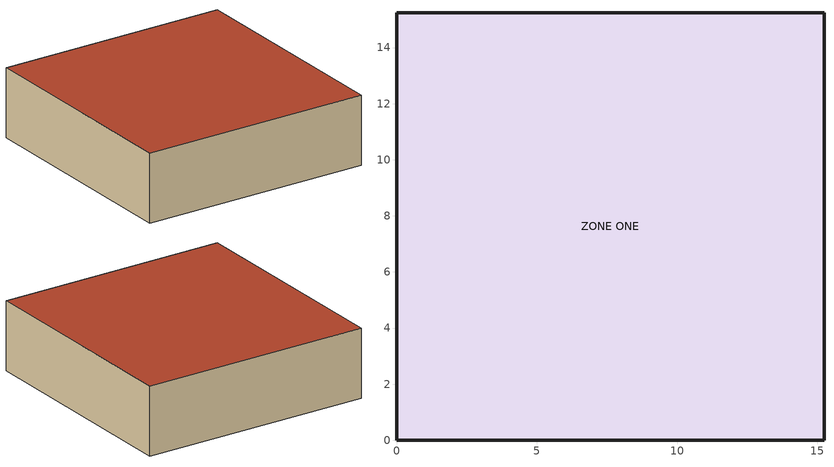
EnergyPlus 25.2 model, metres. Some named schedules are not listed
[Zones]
ZONE ONE
 floor adiabatic (FLOOR SLAB 8 IN): 0,0 0,15.24 15.24,15.24 15.24,0 z0
 wall outside (R13WALL): 0,0 15.24,0 15.24,15.24 0,15.24 0,0 z0:4.57
 roof outside (ROOF34): 0,0 15.24,0 15.24,15.24 0,15.24 z4.57
[Building]
Simple One Zone (no roof-no floor): North Axis {deg}=0; Terrain=Suburbs; Loads Convergence Tolerance Value {W}=0.04; Temperature Convergence Tolerance Value {deltaC}=0.004; Solar Distribution=MinimalShadowing; Maximum Number of Warmup Days=25; Minimum Number of Warmup Days=6
[Site:Location]
Denver Centennial  Golden   N_CO_USA Design_Conditions: Latitude {deg}=39.74; Longitude {deg}=-105.18; Time Zone {hr}=-7; Elevation {m}=1829
[SizingPeriod:DesignDay] Rain Indicator=No; Snow Indicator=No; Daylight Saving Time Indicator=No
Name | Month | Day of Month | Day Type | Maximum Dry-Bulb Temperature {C} | Daily Dry-Bulb Temperature Range {deltaC} | Humidity Condition Type | Wetbulb or DewPoint at Maximum Dry-Bulb {C} | Wind Speed {m/s} | Wind Direction {deg} | Solar Model Indicator | Sky Clearness | Beam Solar Day Schedule | Diffuse Solar Day Schedule | Humidity Condition Day Schedule | Dry-Bulb Temperature Range Modifier Type | Dry-Bulb Temperature Range Modifier Day Schedule | Humidity Ratio at Maximum Dry-Bulb {kgWater/kgDryAir} | Daily Wet-Bulb Temperature Range {deltaC}
Denver Centennial Golden Ann Htg 99% Condns DB default | 12 | 21 | WinterDesignDay | -16 | 0 | Wetbulb | -16 | 2.3 | 180 | ASHRAEClearSky | 0
Denver Centennial Golden Ann Htg 99% Condns DB - Zhang Huang Solar | 12 | 22 | WinterDesignDay | -16 | 0 | Wetbulb | -16 | 2.3 | 180 | ZhangHuang | 0
Denver Centennial Golden Ann Htg 1/13 - sched solar | 1 | 13 | WinterDesignDay | -16 | 0 | Wetbulb | -16 | 2.3 | 180 | Schedule |  | Winter (1/13) Beam Solar | Winter (1/13) Diffuse Solar
Denver Centennial Golden Ann Clg 1% Condns DB=>MWB default | 7 | 21 | SummerDesignDay | 32.6 | 15.2 | Wetbulb | 15.5 | 4 | 120 | ASHRAEClearSky | 1
Denver Centennial Golden Ann Clg 1% Condns DB=>MWB - Zhang Huang Solar | 7 | 22 | SummerDesignDay | 32.6 | 15.2 | Wetbulb | 15.5 | 4 | 120 | ZhangHuang | 1
Denver Centennial Golden Ann Clg 1% Condns DB=>MWB - Schedule Solar | 7 | 13 | SummerDesignDay | 32.6 | 15.2 | Wetbulb | 15.5 | 4 | 120 | Schedule |  | Summer (7/13) Beam Solar | Summer (7/13) Diffuse Solar
Denver Centennial Golden Ann Htg 99% Rel Humidity From Weather Stat | 12 | 22 | WinterDesignDay | -16 | 0 | RelativeHumiditySchedule |  | 2.3 | 180 | ASHRAEClearSky | 0 |  |  | dd winter (12/22) rel humidity
Denver Centennial Golden Ann Clg 1% Rel Humidity Changes | 7 | 22 | SummerDesignDay | 32.6 | 15.2 | RelativeHumiditySchedule |  | 4 | 120 | ASHRAEClearSky | 1 |  |  | dd summer (7/22) rel humidity | multiplierschedule | default temp range
Denver Centennial Golden Ann Clg 1% Temp Range multiplier schedule Changes | 7 | 23 | SummerDesignDay | 32.6 | 15.2 | Wetbulb | 15.5 | 4 | 120 | ASHRAEClearSky | 1 |  |  |  | multiplierschedule | temp range
Denver Centennial Golden Ann Clg 1% Temp Range delta schedule Changes | 7 | 24 | SummerDesignDay | 32.6 | 15.2 | Wetbulb | 15.5 | 4 | 120 | ASHRAEClearSky | 1 |  |  |  | differenceschedule | temp range deltas
Denver Centennial Golden Ann Clg 1% Sky Temperature modfier | 7 | 25 | SummerDesignDay | 32.6 | 15.2 | Wetbulb | 15.5 | 4 | 120 | ASHRAEClearSky | 1 |  |  |  | differenceschedule | temp range deltas
Example Weather object | 6 | 9 | Wednesday |  |  | RelativeHumiditySchedule |  | 0 | 90 | Schedule |  | Example Weather Direct Solar | Example Weather Diffuse Solar | Example Weather Relative Humidity | TemperatureProfileSchedule | Example Weather Temp | 0 | 0
[Material:NoMass]
R13LAYER: Roughness=Rough; Thermal Resistance {m2-K/W}=2.290965; Thermal Absorptance=0.9; Solar Absorptance=0.75; Visible Absorptance=0.75
[Material] Thermal Absorptance=0.9
Name | Roughness | Thickness {m} | Conductivity {W/m-K} | Density {kg/m3} | Specific Heat {J/kg-K} | Solar Absorptance | Visible Absorptance
C10 - 8 IN HW CONCRETE | MediumRough | 0.203302 | 1.729577 | 2242.585 | 836.8 | 0.65 | 0.65
E2 - 1 / 2 IN SLAG OR STONE | Rough | 0.0127102 | 1.435549 | 881.0155 | 1673.6 | 0.55 | 0.55
E3 - 3 / 8 IN FELT AND MEMBRANE | Rough | 0.00954024 | 0.190253 | 1121.292 | 1673.6 | 0.75 | 0.75
B5 - 1 IN DENSE INSULATION | VeryRough | 2.5E-02 | 4.0E-02 | 91.30524 | 836.8 | 0.5 | 0.5
C12 - 2 IN HW CONCRETE | MediumRough | 0.0509016 | 1.729577 | 2242.585 | 836.8 | 0.65 | 0.65
[Construction]
R13WALL: R13LAYER
FLOOR SLAB 8 IN: C10 - 8 IN HW CONCRETE
ROOF34: E2 - 1 / 2 IN SLAG OR STONE, E3 - 3 / 8 IN FELT AND MEMBRANE, B5 - 1 IN DENSE INSULATION, C12 - 2 IN HW CONCRETE
[WeatherProperty:SkyTemperature] Calculation Type=ScheduleValue
Name | Schedule
Denver Centennial Golden Ann Clg 1% Sky Temperature modfier | DaySchedule5
 | ConstantSchedule5
[Zone]
ZONE ONE: Type=1; Multiplier=1; Ceiling Height {m}=autocalculate; Volume {m3}=autocalculate
[Schedule:Day:Hourly]
Winter (1/13) Beam Solar: 0, 0, 0, 0, 0, 0, 0, 190, 698, 852, 892, 919, 957, 953, 856, 700, 213, 0, 0, 0, 0, 0, 0, 0
Winter (1/13) Diffuse Solar: 0, 0, 0, 0, 0, 0, 0, 35, 118, 116, 92, 65, 40, 14, 0, 0, 5, 0, 0, 0, 0, 0, 0, 0
[Schedule:Constant]
ConstantSchedule5: Temperature, 5
[Schedule:Day:Interval]
DaySchedule5: Average, until: 24:00, 5
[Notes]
1ZoneUncontrolled_DDChanges.idf
Basic file description:  Basic test for EnergyPlus.  No floor.  No roof.  No Windows Just 4 walls
Highlights:              Illustrates Relative Humidity Schedules and Temperature Range schedules in
Design Days -- also "DaySchedule:List"
Simulation Location/Run: Denver Centennial Golden_CO_USA_WMO_724666, 4 design days, 1 run period,
Run Control executes two design days (see RUN PERIOD object)
Location:                Denver, CO
Design Days:             Denver Centennial Golden_CO_USA Annual Heating 99%, MaxDB=-16°C
Denver Centennial Golden_CO_USA Annual Cooling (DB=>MWB) 1%, MaxDB=32.6°C MWB=15.5°C
Then, these design days with changes for relative humidity (schedule) and
range changes.  Also the two design days are duplicated for the solar model:
Zhang Huang aka IWEC2.  Then, the ability to add a Sky Temperature modifier is added.
Run Period (Weather File): Full Annual Simulation, Denver Centennial Golden_CO_USA_WMO_724666
Run Control:             No zone or system sizing, design day run control (no weather file simulation)
Building: Fictional 1 zone building with resistive walls.  No floor.  No Roof.
The building is oriented due north.
Floor Area:        232.26 m2 (user entered)
Number of Stories: 1
Zone Description Details:
Internal gains description:     NA
Interzone Surfaces:             None
Internal Mass:                  None
People:                         None
Lights:                         None
Equipment:                      None
Detached Shading:               None
Daylight:                       None
Natural Ventilation:            None
Compact Schedules:              NA (no schedules)
Solar Distribution:             MinimalShadowing
Zonal Equipment:                NA
Central Air Handling Equipment: No
System Equipment Autosize:      No
Purchased Cooling:              No
Purchased Heating:              No
Purchased Chilled Water:        No
Purchased Hot Water:            No
Coils:                          None
Pumps:                          None
Boilers:                        None
Chillers:                       None
Towers:                         None
Standard Reports:               Variable Dictionary, Surfaces (dxf), Meter File
Timestep or Hourly Variables:   Hourly and Daily
Time bins Report:               None
HTML Report:                    None
Environmental Emissions:        None
Utility Tariffs:                None
